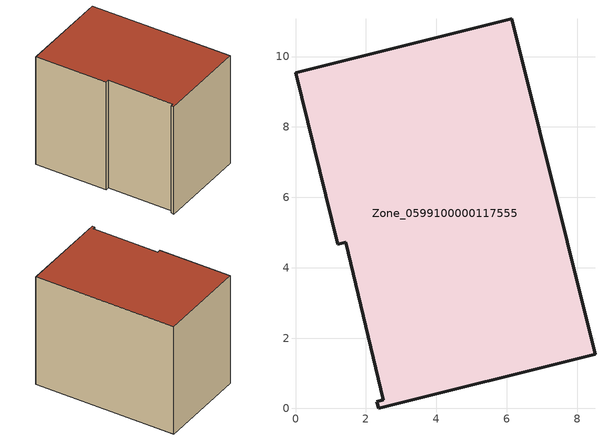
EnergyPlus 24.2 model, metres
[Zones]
Zone_0599100000117555
 floor ground (C_G): 6.15,11.08 8.51,1.54 2.36,0 2.31,0.2 2.49,0.24 1.43,4.73 1.2,4.67 0,9.54 z0
 wall outside (C_F): 8.51,1.54 6.15,11.08 0,9.54 1.2,4.67 1.43,4.73 2.49,0.24 2.31,0.2 2.36,0 8.51,1.54 z0:7.86
 roof outside (C_R): 1.43,4.73 2.49,0.24 2.31,0.2 2.36,0 8.51,1.54 6.15,11.08 0,9.54 1.2,4.67 z7.86
[BUILDING]
Pand.0599100000117555: North Axis=0; Terrain=City; Loads Convergence Tolerance Value=0.04; Temperature Convergence Tolerance Value=0.4; Solar Distribution=FullExterior; Maximum Number of Warmup Days=25; Minimum Number of Warmup Days=1
[Site:Location]
Rotterdam.The.Hague.AP_ZH_NLD Design_Conditions: Latitude=51.96; Longitude=4.45; Time Zone=1; Elevation=-4.5
[SITE:GROUNDTEMPERATURE:BUILDINGSURFACE]
18, 18, 18, 18, 18, 18, 18, 18, 18, 18, 18, 18
[MATERIAL] Thermal Absorptance=0.9; Solar Absorptance=0.7; Visible Absorptance=0.7
Name | Roughness | Thickness | Conductivity | Density | Specific Heat
G.TC.1965-1974 | MediumSmooth | 0.15 | 0.882353 | 540 | 1210
F.TC.1965-1974 | Rough | 0.3 | 0.697674 | 1920 | 840
R.TC.1965-1974 | MediumRough | 0.2 | 0.232558 | 1500 | 1000
[CONSTRUCTION]
C_G: G.TC.1965-1974
C_F: F.TC.1965-1974
C_R: R.TC.1965-1974
[ZONE]
Zone_0599100000117555: Type=1; Multiplier=1; Ceiling Height=Autocalculate; Volume=Autocalculate; Floor Area=autocalculate; Part of Total Floor Area=Yes
[ZONEINFILTRATION:DESIGNFLOWRATE]
Infil_Zone_0599100000117555: Zone or ZoneList or Space or SpaceList=Zone_0599100000117555; Schedule=AlwaysOn; Design Flow Rate Calculation Method=Flow/Area; Flow Rate per Floor Area=0.003; Constant Term Coefficient=1; Temperature Term Coefficient=0; Velocity Term Coefficient=0; Velocity Squared Term Coefficient=0
[HVACTEMPLATE:ZONE:IDEALLOADSAIRSYSTEM]
Zone_0599100000117555: Maximum Heating Supply Air Temperature=50; Minimum Cooling Supply Air Temperature=13; Maximum Heating Supply Air Humidity Ratio=0.0156; Minimum Cooling Supply Air Humidity Ratio=0.0077; Heating Limit=NoLimit; Cooling Limit=NoLimit; Dehumidification Control Type=ConstantSensibleHeatRatio; Cooling Sensible Heat Ratio=0.7; Dehumidification Setpoint=60; Humidification Control Type=None; Humidification Setpoint=30; Outdoor Air Method=None; Outdoor Air Flow Rate per Person=0.00944; Outdoor Air Flow Rate per Zone Floor Area=0; Outdoor Air Flow Rate per Zone=0; Demand Controlled Ventilation Type=None; Outdoor Air Economizer Type=NoEconomizer; Heat Recovery Type=None; Sensible Heat Recovery Effectiveness=0.7; Latent Heat Recovery Effectiveness=0.65
[ZONECONTROL:THERMOSTAT]
ThermostatControl_Zone_0599100000117555: Zone or ZoneList=Zone_0599100000117555; Control Type Schedule=DualSetpointControlType; Control 1=Thermostat_Zone_0599100000117555; Temperature Difference Between Cutout And Setpoint=0
[THERMOSTATSETPOINT:DUALSETPOINT]
Thermostat_Zone_0599100000117555: Heating Setpoint Temperature Schedule=HeatingSetpoint_Zone_0599100000117555; Cooling Setpoint Temperature Schedule=CoolingSetpoint_Zone_0599100000117555
[SCHEDULE:COMPACT]
HeatingSetpoint_Zone_0599100000117555: Through: 12/31, For: AllDays, Until: 24:00, 21
CoolingSetpoint_Zone_0599100000117555: Through: 12/31, For: AllDays, Until: 24:00, 24
DualSetpointControlType: Through: 12/31, For: AllDays, Until: 24:00, 4
AlwaysOn: Through: 12/31, For: AllDays, Until: 24:00, 1
